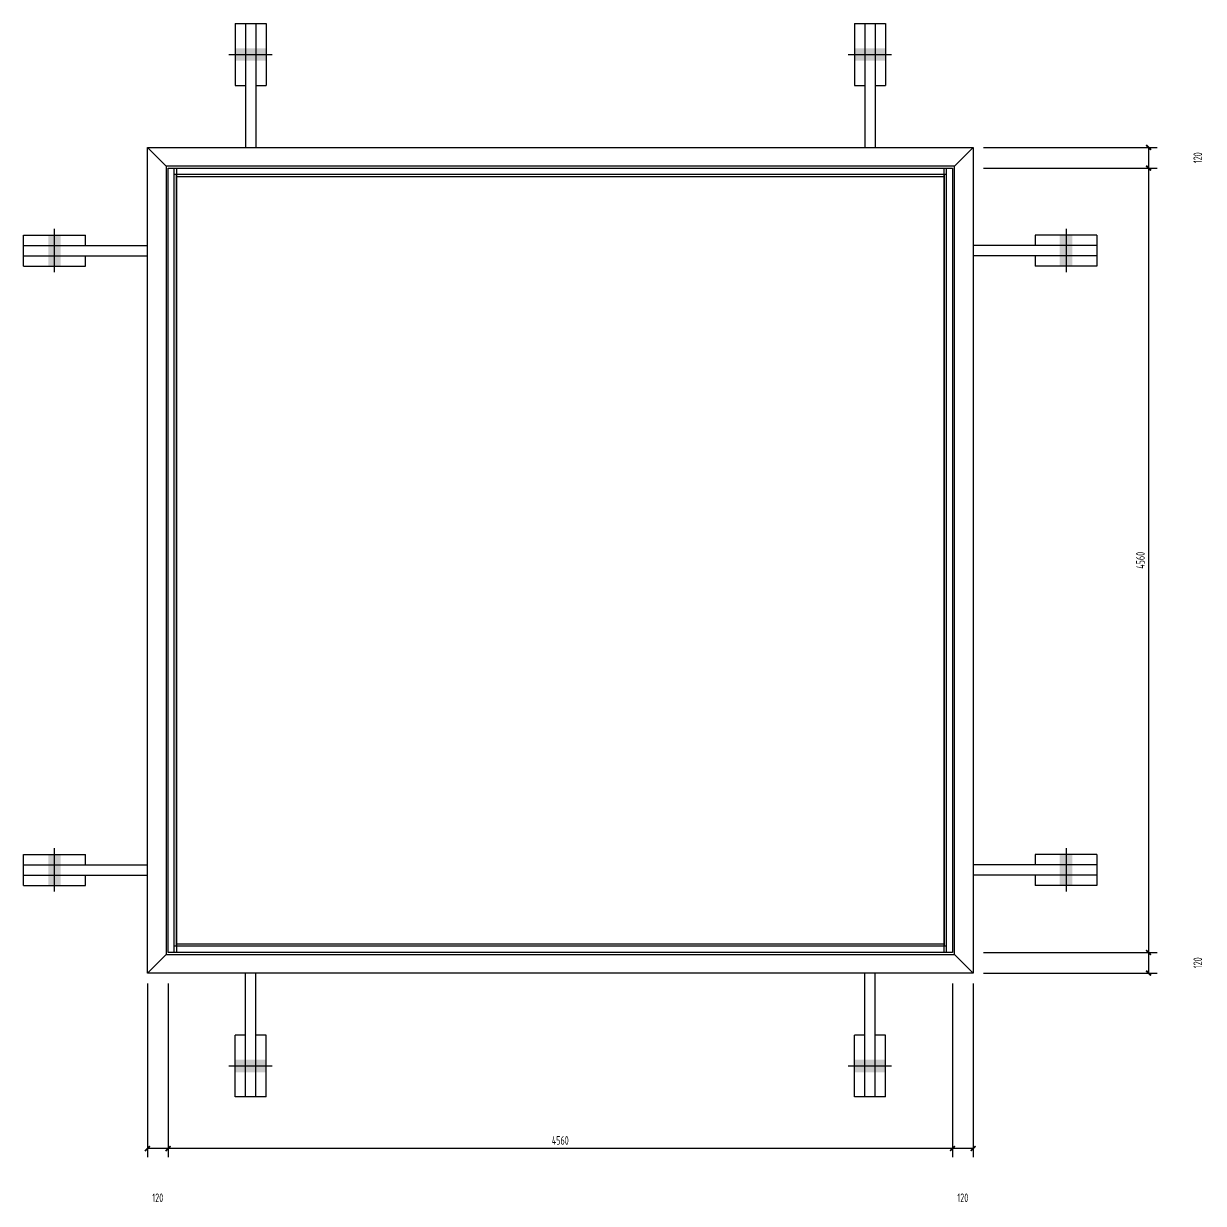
# Model space of a CAD drawing. Extents: x 31132 to 885236, y 345273 to 1212165.
# Drawn here: x 414228 to 421087, y 473033 to 479892 of the extents above; entities that cross this region are included whole.
import ezdxf

# ---------------------------------------------------------------- set-up
doc = ezdxf.new("R2010")
doc.units = 0
doc.header["$LTSCALE"] = 1000
doc.linetypes.add('StContinue2d', pattern=[0])
doc.linetypes.add('StDish2d', pattern=[60, 30, -30])
doc.layers.get('0').update_dxf_attribs({"linetype": 'CONTINUOUS'})
doc.layers.get('Defpoints').update_dxf_attribs({"linetype": 'CONTINUOUS'})
for name, color, linetype, true_color in [('Bolt', 7, 'StContinue2d', 0xff3f3f), ('Hide', 3, 'StDish2d', 0x00ff00), ('PlateEnd', 122, 'StContinue2d', 0x00bd8d)]:
    doc.layers.add(name, color=color, linetype=linetype, true_color=true_color)
doc.layers.add('COLUMN', color=6, linetype='CONTINUOUS')
doc.layers.add('DIM', color=3, linetype='CONTINUOUS')
doc.styles.add('StTextStyleDim', font='yjkeng.shx', dxfattribs={"width": 0.7, "height": 50, "bigfont": 'yjkchn.shx'})
doc.dimstyles.new('StDimStyle', dxfattribs={"dimscale": 100, "dimtxt": 2.5, "dimasz": 1, "dimexe": 2.5, "dimexo": 3, "dimgap": 1, "dimtad": 1, "dimdec": 0, "dimzin": 0, "dimdsep": 46, "dimtxsty": 'StTextStyleDim', "dimblk": 'ARCHTICK', "dimblk1": 'ARCHTICK', "dimblk2": 'ARCHTICK', "dimcen": 0.09, "dimadec": 0, "dimazin": 0, "dimtfac": 1, "dimtdec": 4, "dimtix": 1, "dimtmove": 2, "dimatfit": 3, "dimfxl": 1, "dimtolj": 1, "dimtzin": 0, "dimarcsym": 2})

# ---------------------------------------------------------------- blocks, each defined once
blk = doc.blocks.new('_ArchTick')
at = {"color": 0, "linetype": 'ByBlock', "const_width": 0.5}
blk.add_lwpolyline([(-0.71, -0.71), (0.71, 0.71)], dxfattribs=at)
blk = doc.blocks.new('*D2539')
at = {"layer": 'Defpoints', "color": 0, "transparency": 16777216}
for p in [(419627.9, 474371.7), (419747.9, 474371.7), (419627.9, 473351.7)]:
    blk.add_point(p, dxfattribs=at)
at = {"layer": 'DIM', "color": 0, "lineweight": -2, "transparency": 16777216}
for p, q in [((419627.9, 474311.7), (419627.9, 473301.7)), ((419747.9, 474311.7), (419747.9, 473301.7)), ((419747.9, 473351.7), (419627.9, 473351.7))]:
    blk.add_line(p, q, dxfattribs=at)
at = {"layer": 'DIM', "color": 0, "lineweight": -2, "transparency": 16777216, "xscale": 20, "yscale": 20, "zscale": 20, "rotation": 180}
blk.add_blockref('_ArchTick', (419627.9, 473351.7), dxfattribs=at)
at = {"layer": 'DIM', "color": 0, "lineweight": -2, "transparency": 16777216, "xscale": 20, "yscale": 20, "zscale": 20}
blk.add_blockref('_ArchTick', (419747.9, 473351.7), dxfattribs=at)
at = {"layer": 'DIM', "color": 0, "transparency": 16777216, "insert": (419687.9, 473065.8), "char_height": 50, "attachment_point": 5, "style": 'StTextStyleDim'}
blk.add_mtext('\\A1;120', dxfattribs=at)
blk = doc.blocks.new('*D2540')
at = {"layer": 'Defpoints', "color": 0, "transparency": 16777216}
for p in [(415067.9, 474371.7), (419627.9, 474371.7), (415067.9, 473351.7)]:
    blk.add_point(p, dxfattribs=at)
at = {"layer": 'DIM', "color": 0, "lineweight": -2, "transparency": 16777216}
for p, q in [((415067.9, 474311.7), (415067.9, 473301.7)), ((419627.9, 474311.7), (419627.9, 473301.7)), ((419627.9, 473351.7), (415067.9, 473351.7))]:
    blk.add_line(p, q, dxfattribs=at)
at = {"layer": 'DIM', "color": 0, "lineweight": -2, "transparency": 16777216, "xscale": 20, "yscale": 20, "zscale": 20, "rotation": 180}
blk.add_blockref('_ArchTick', (415067.9, 473351.7), dxfattribs=at)
at = {"layer": 'DIM', "color": 0, "lineweight": -2, "transparency": 16777216, "xscale": 20, "yscale": 20, "zscale": 20}
blk.add_blockref('_ArchTick', (419627.9, 473351.7), dxfattribs=at)
at = {"layer": 'DIM', "color": 0, "transparency": 16777216, "insert": (417347.9, 473399), "char_height": 50, "attachment_point": 5, "style": 'StTextStyleDim'}
blk.add_mtext('\\A1;4560', dxfattribs=at)
blk = doc.blocks.new('*D2541')
at = {"layer": 'Defpoints', "color": 0, "transparency": 16777216}
for p in [(414947.9, 474371.7), (415067.9, 474371.7), (414947.9, 473351.7)]:
    blk.add_point(p, dxfattribs=at)
at = {"layer": 'DIM', "color": 0, "lineweight": -2, "transparency": 16777216}
for p, q in [((414947.9, 474311.7), (414947.9, 473301.7)), ((415067.9, 474311.7), (415067.9, 473301.7)), ((415067.9, 473351.7), (414947.9, 473351.7))]:
    blk.add_line(p, q, dxfattribs=at)
at = {"layer": 'DIM', "color": 0, "lineweight": -2, "transparency": 16777216, "xscale": 20, "yscale": 20, "zscale": 20, "rotation": 180}
blk.add_blockref('_ArchTick', (414947.9, 473351.7), dxfattribs=at)
at = {"layer": 'DIM', "color": 0, "lineweight": -2, "transparency": 16777216, "xscale": 20, "yscale": 20, "zscale": 20}
blk.add_blockref('_ArchTick', (415067.9, 473351.7), dxfattribs=at)
at = {"layer": 'DIM', "color": 0, "transparency": 16777216, "insert": (415007.9, 473065.8), "char_height": 50, "attachment_point": 5, "style": 'StTextStyleDim'}
blk.add_mtext('\\A1;120', dxfattribs=at)
blk = doc.blocks.new('*D2542')
at = {"layer": 'Defpoints', "color": 0, "transparency": 16777216}
for p in [(419747.9, 479171.7), (419747.9, 479051.7), (420767.9, 479051.7)]:
    blk.add_point(p, dxfattribs=at)
at = {"layer": 'DIM', "color": 0, "lineweight": -2, "transparency": 16777216}
for p, q in [((419807.9, 479171.7), (420817.9, 479171.7)), ((420767.9, 479171.7), (420767.9, 479051.7)), ((419807.9, 479051.7), (420817.9, 479051.7))]:
    blk.add_line(p, q, dxfattribs=at)
at = {"layer": 'DIM', "color": 0, "lineweight": -2, "transparency": 16777216, "xscale": 20, "yscale": 20, "zscale": 20}
for p, rotation in [((420767.9, 479171.7), 90), ((420767.9, 479051.7), 270)]:
    blk.add_blockref('_ArchTick', p, dxfattribs=dict(at, rotation=rotation))
at = {"layer": 'DIM', "color": 0, "transparency": 16777216, "insert": (421053.7, 479111.7), "char_height": 50, "attachment_point": 5, "rotation": 90, "style": 'StTextStyleDim'}
blk.add_mtext('\\A1;120', dxfattribs=at)
blk = doc.blocks.new('*D2543')
at = {"layer": 'Defpoints', "color": 0, "transparency": 16777216}
for p in [(419747.9, 479051.7), (419747.9, 474491.7), (420767.9, 474491.7)]:
    blk.add_point(p, dxfattribs=at)
at = {"layer": 'DIM', "color": 0, "lineweight": -2, "transparency": 16777216}
for p, q in [((419807.9, 479051.7), (420817.9, 479051.7)), ((420767.9, 479051.7), (420767.9, 474491.7)), ((419807.9, 474491.7), (420817.9, 474491.7))]:
    blk.add_line(p, q, dxfattribs=at)
at = {"layer": 'DIM', "color": 0, "lineweight": -2, "transparency": 16777216, "xscale": 20, "yscale": 20, "zscale": 20}
for p, rotation in [((420767.9, 479051.7), 90), ((420767.9, 474491.7), 270)]:
    blk.add_blockref('_ArchTick', p, dxfattribs=dict(at, rotation=rotation))
at = {"layer": 'DIM', "color": 0, "transparency": 16777216, "insert": (420720.5, 476771.7), "char_height": 50, "attachment_point": 5, "rotation": 90, "style": 'StTextStyleDim'}
blk.add_mtext('\\A1;4560', dxfattribs=at)
blk = doc.blocks.new('*D2544')
at = {"layer": 'Defpoints', "color": 0, "transparency": 16777216}
for p in [(419747.9, 474491.7), (419747.9, 474371.7), (420767.9, 474371.7)]:
    blk.add_point(p, dxfattribs=at)
at = {"layer": 'DIM', "color": 0, "lineweight": -2, "transparency": 16777216}
for p, q in [((419807.9, 474491.7), (420817.9, 474491.7)), ((420767.9, 474491.7), (420767.9, 474371.7)), ((419807.9, 474371.7), (420817.9, 474371.7))]:
    blk.add_line(p, q, dxfattribs=at)
at = {"layer": 'DIM', "color": 0, "lineweight": -2, "transparency": 16777216, "xscale": 20, "yscale": 20, "zscale": 20}
for p, rotation in [((420767.9, 474491.7), 90), ((420767.9, 474371.7), 270)]:
    blk.add_blockref('_ArchTick', p, dxfattribs=dict(at, rotation=rotation))
at = {"layer": 'DIM', "color": 0, "transparency": 16777216, "insert": (421053.7, 474431.7), "char_height": 50, "attachment_point": 5, "rotation": 90, "style": 'StTextStyleDim'}
blk.add_mtext('\\A1;120', dxfattribs=at)

msp = doc.modelspace()

# ---------------------------------------------------------------- linework, layer by layer
at = {"layer": 'Bolt'}
for p, q in [((415421.87, 479711.66), (415673.87, 479711.66)), ((415421.87, 479711.66), (415673.87, 479711.66)), ((419021.87, 479711.66), (419273.87, 479711.66)), ((419021.87, 479711.66), (419273.87, 479711.66)), ((414407.87, 478445.66), (414407.87, 478697.66)), ((414407.87, 478445.66), (414407.87, 478697.66)), ((420287.87, 478697.66), (420287.87, 478445.66)), ((420287.87, 478697.66), (420287.87, 478445.66)), ((414407.87, 474845.66), (414407.87, 475097.66)), ((414407.87, 474845.66), (414407.87, 475097.66)), ((420287.87, 475097.66), (420287.87, 474845.66)), ((420287.87, 475097.66), (420287.87, 474845.66)), ((415673.87, 473831.66), (415421.87, 473831.66)), ((415673.87, 473831.66), (415421.87, 473831.66)), ((419273.87, 473831.66), (419021.87, 473831.66)), ((419273.87, 473831.66), (419021.87, 473831.66))]:
    msp.add_line(p, q, dxfattribs=at)
for points in [[(415637.87, 479675.66, -36), (415637.87, 479747.66, -36), (415457.87, 479675.66, -36), (415457.87, 479747.66, -36)], [(415637.87, 479675.66, -36), (415637.87, 479747.66, -36), (415457.87, 479675.66, -36), (415457.87, 479747.66, -36)], [(419237.87, 479675.66, -36), (419237.87, 479747.66, -36), (419057.87, 479675.66, -36), (419057.87, 479747.66, -36)], [(419237.87, 479675.66, -36), (419237.87, 479747.66, -36), (419057.87, 479675.66, -36), (419057.87, 479747.66, -36)], [(414443.87, 478661.66, -36), (414371.87, 478661.66, -36), (414443.87, 478481.66, -36), (414371.87, 478481.66, -36)], [(414443.87, 478661.66, -36), (414371.87, 478661.66, -36), (414443.87, 478481.66, -36), (414371.87, 478481.66, -36)], [(420251.87, 478481.66, -36), (420323.87, 478481.66, -36), (420251.87, 478661.66, -36), (420323.87, 478661.66, -36)], [(420251.87, 478481.66, -36), (420323.87, 478481.66, -36), (420251.87, 478661.66, -36), (420323.87, 478661.66, -36)], [(414443.87, 475061.66, -36), (414371.87, 475061.66, -36), (414443.87, 474881.66, -36), (414371.87, 474881.66, -36)], [(414443.87, 475061.66, -36), (414371.87, 475061.66, -36), (414443.87, 474881.66, -36), (414371.87, 474881.66, -36)], [(420251.87, 474881.66, -36), (420323.87, 474881.66, -36), (420251.87, 475061.66, -36), (420323.87, 475061.66, -36)], [(420251.87, 474881.66, -36), (420323.87, 474881.66, -36), (420251.87, 475061.66, -36), (420323.87, 475061.66, -36)], [(415457.87, 473867.66, -36), (415457.87, 473795.66, -36), (415637.87, 473867.66, -36), (415637.87, 473795.66, -36)], [(415457.87, 473867.66, -36), (415457.87, 473795.66, -36), (415637.87, 473867.66, -36), (415637.87, 473795.66, -36)], [(419057.87, 473867.66, -36), (419057.87, 473795.66, -36), (419237.87, 473867.66, -36), (419237.87, 473795.66, -36)], [(419057.87, 473867.66, -36), (419057.87, 473795.66, -36), (419237.87, 473867.66, -36), (419237.87, 473795.66, -36)]]:
    msp.add_solid(points, dxfattribs=at)
at = {"layer": 'COLUMN'}
for p, q in [((414947.87, 479171.66), (419747.87, 479171.66)), ((414947.87, 474371.66), (414947.87, 479171.66)), ((419747.87, 479171.66), (419747.87, 474371.66)), ((415067.87, 479051.66), (419627.87, 479051.66)), ((415067.87, 474491.66), (415067.87, 479051.66)), ((419627.87, 479051.66), (419627.87, 474491.66)), ((419627.87, 474491.66), (415067.87, 474491.66)), ((419747.87, 474371.66), (414947.87, 474371.66))]:
    msp.add_line(p, q, dxfattribs=at)
at = {"layer": 'Hide'}
for p, q in [((414947.87, 479171.66), (415055.87, 479063.66)), ((419639.87, 479063.66), (419747.87, 479171.66)), ((419639.87, 479063.66), (415055.87, 479063.66)), ((415055.87, 479063.66), (415055.87, 474479.66)), ((415115.87, 479051.66), (415115.87, 474491.66)), ((419579.87, 474491.66), (419579.87, 479051.66)), ((419639.87, 474479.66), (419639.87, 479063.66)), ((414947.87, 474371.66), (415055.87, 474479.66)), ((415055.87, 474479.66), (419639.87, 474479.66)), ((419639.87, 474479.66), (419747.87, 474371.66))]:
    msp.add_line(p, q, dxfattribs=at)
at = {"layer": 'PlateEnd'}
for p, q in [((415457.87, 479891.66), (415517.87, 479891.66)), ((415457.87, 479891.66), (415457.87, 479531.66)), ((415517.87, 479891.66), (415577.87, 479891.66)), ((415517.87, 479891.66), (415517.87, 479171.66)), ((415577.87, 479891.66), (415637.87, 479891.66)), ((415577.87, 479891.66), (415577.87, 479171.66)), ((415637.87, 479891.66), (415637.87, 479531.66)), ((419057.87, 479891.66), (419117.87, 479891.66)), ((419057.87, 479891.66), (419057.87, 479531.66)), ((419117.87, 479891.66), (419177.87, 479891.66)), ((419117.87, 479891.66), (419117.87, 479171.66)), ((419177.87, 479891.66), (419237.87, 479891.66)), ((419177.87, 479891.66), (419177.87, 479171.66)), ((419237.87, 479891.66), (419237.87, 479531.66)), ((415457.87, 479531.66), (415517.87, 479531.66)), ((415577.87, 479531.66), (415637.87, 479531.66)), ((419057.87, 479531.66), (419117.87, 479531.66)), ((419177.87, 479531.66), (419237.87, 479531.66)), ((415103.87, 474491.66), (415103.87, 479051.66)), ((415103.87, 479015.66), (419591.87, 479015.66)), ((415115.87, 474527.66), (415115.87, 479015.66)), ((419579.87, 479015.66), (419579.87, 474527.66)), ((419591.87, 479051.66), (419591.87, 474491.66)), ((415115.87, 479003.66), (419579.87, 479003.66)), ((414227.87, 478601.66), (414227.87, 478661.66)), ((414227.87, 478661.66), (414587.87, 478661.66)), ((414227.87, 478541.66), (414227.87, 478601.66)), ((414227.87, 478601.66), (414947.87, 478601.66)), ((414587.87, 478601.66), (414587.87, 478661.66)), ((420467.87, 478601.66), (419747.87, 478601.66)), ((420107.87, 478661.66), (420107.87, 478601.66)), ((420467.87, 478661.66), (420107.87, 478661.66)), ((420467.87, 478661.66), (420467.87, 478601.66)), ((420467.87, 478601.66), (420467.87, 478541.66)), ((414227.87, 478481.66), (414227.87, 478541.66)), ((414227.87, 478541.66), (414947.87, 478541.66)), ((414587.87, 478481.66), (414587.87, 478541.66)), ((420467.87, 478541.66), (419747.87, 478541.66)), ((420107.87, 478541.66), (420107.87, 478481.66)), ((420467.87, 478541.66), (420467.87, 478481.66)), ((414227.87, 478481.66), (414587.87, 478481.66)), ((420467.87, 478481.66), (420107.87, 478481.66)), ((414227.87, 475001.66), (414227.87, 475061.66)), ((414227.87, 475061.66), (414587.87, 475061.66)), ((414587.87, 475001.66), (414587.87, 475061.66)), ((420107.87, 475061.66), (420107.87, 475001.66)), ((420467.87, 475061.66), (420107.87, 475061.66)), ((420467.87, 475061.66), (420467.87, 475001.66)), ((414227.87, 474941.66), (414227.87, 475001.66)), ((414227.87, 475001.66), (414947.87, 475001.66)), ((420467.87, 475001.66), (419747.87, 475001.66)), ((420467.87, 475001.66), (420467.87, 474941.66)), ((414227.87, 474881.66), (414227.87, 474941.66)), ((414227.87, 474941.66), (414947.87, 474941.66)), ((414587.87, 474881.66), (414587.87, 474941.66)), ((420467.87, 474941.66), (419747.87, 474941.66)), ((420107.87, 474941.66), (420107.87, 474881.66)), ((420467.87, 474941.66), (420467.87, 474881.66)), ((414227.87, 474881.66), (414587.87, 474881.66)), ((420467.87, 474881.66), (420107.87, 474881.66)), ((419591.87, 474527.66), (415103.87, 474527.66)), ((419579.87, 474539.66), (415115.87, 474539.66)), ((415517.87, 473651.66), (415517.87, 474371.66)), ((415577.87, 473651.66), (415577.87, 474371.66)), ((419117.87, 473651.66), (419117.87, 474371.66)), ((419177.87, 473651.66), (419177.87, 474371.66)), ((415517.87, 474011.66), (415457.87, 474011.66)), ((415457.87, 473651.66), (415457.87, 474011.66)), ((415637.87, 474011.66), (415577.87, 474011.66)), ((415637.87, 473651.66), (415637.87, 474011.66)), ((419117.87, 474011.66), (419057.87, 474011.66)), ((419057.87, 473651.66), (419057.87, 474011.66)), ((419237.87, 474011.66), (419177.87, 474011.66)), ((419237.87, 473651.66), (419237.87, 474011.66)), ((415517.87, 473651.66), (415457.87, 473651.66)), ((415577.87, 473651.66), (415517.87, 473651.66)), ((415637.87, 473651.66), (415577.87, 473651.66)), ((419117.87, 473651.66), (419057.87, 473651.66)), ((419177.87, 473651.66), (419117.87, 473651.66)), ((419237.87, 473651.66), (419177.87, 473651.66))]:
    msp.add_line(p, q, dxfattribs=at)

# ---------------------------------------------------------------- dimensions: what is measured, and where the dimension line sits
at = {"layer": 'DIM'}
for base, p1, p2, angle, picture, middle in [((420767.87, 479051.66), (419747.87, 479171.66), (419747.87, 479051.66), 270, '*D2542', (421053.74, 479111.66)), ((420767.87, 474371.66), (419747.87, 474491.66), (419747.87, 474371.66), 270, '*D2544', (421053.74, 474431.66)), ((414947.87, 473351.66), (415067.87, 474371.66), (414947.87, 474371.66), 180, '*D2541', (415007.87, 473065.8)), ((419627.87, 473351.66), (419747.87, 474371.66), (419627.87, 474371.66), 180, '*D2539', (419687.87, 473065.8))]:
    dim = msp.add_linear_dim(base=base, p1=p1, p2=p2, angle=angle, dimstyle='StDimStyle', override={"dimscale": 20}, dxfattribs=at)
    dim.commit()
    dim.dimension.update_dxf_attribs({"geometry": picture, "text_midpoint": middle, "dimtype": 161})
for p1, p2, picture, middle in [((419747.87, 479051.66), (419747.87, 474491.66), '*D2543', (420720.49, 476771.66)), ((419627.87, 474371.66), (415067.87, 474371.66), '*D2540', (417347.87, 473399.04))]:
    dim = msp.add_aligned_dim(p1=p1, p2=p2, distance=1020, dimstyle='StDimStyle', override={"dimscale": 20}, dxfattribs=at)
    dim.commit()
    dim.dimension.update_dxf_attribs({"geometry": picture, "text_midpoint": middle})

doc.saveas('drawing.dxf')
